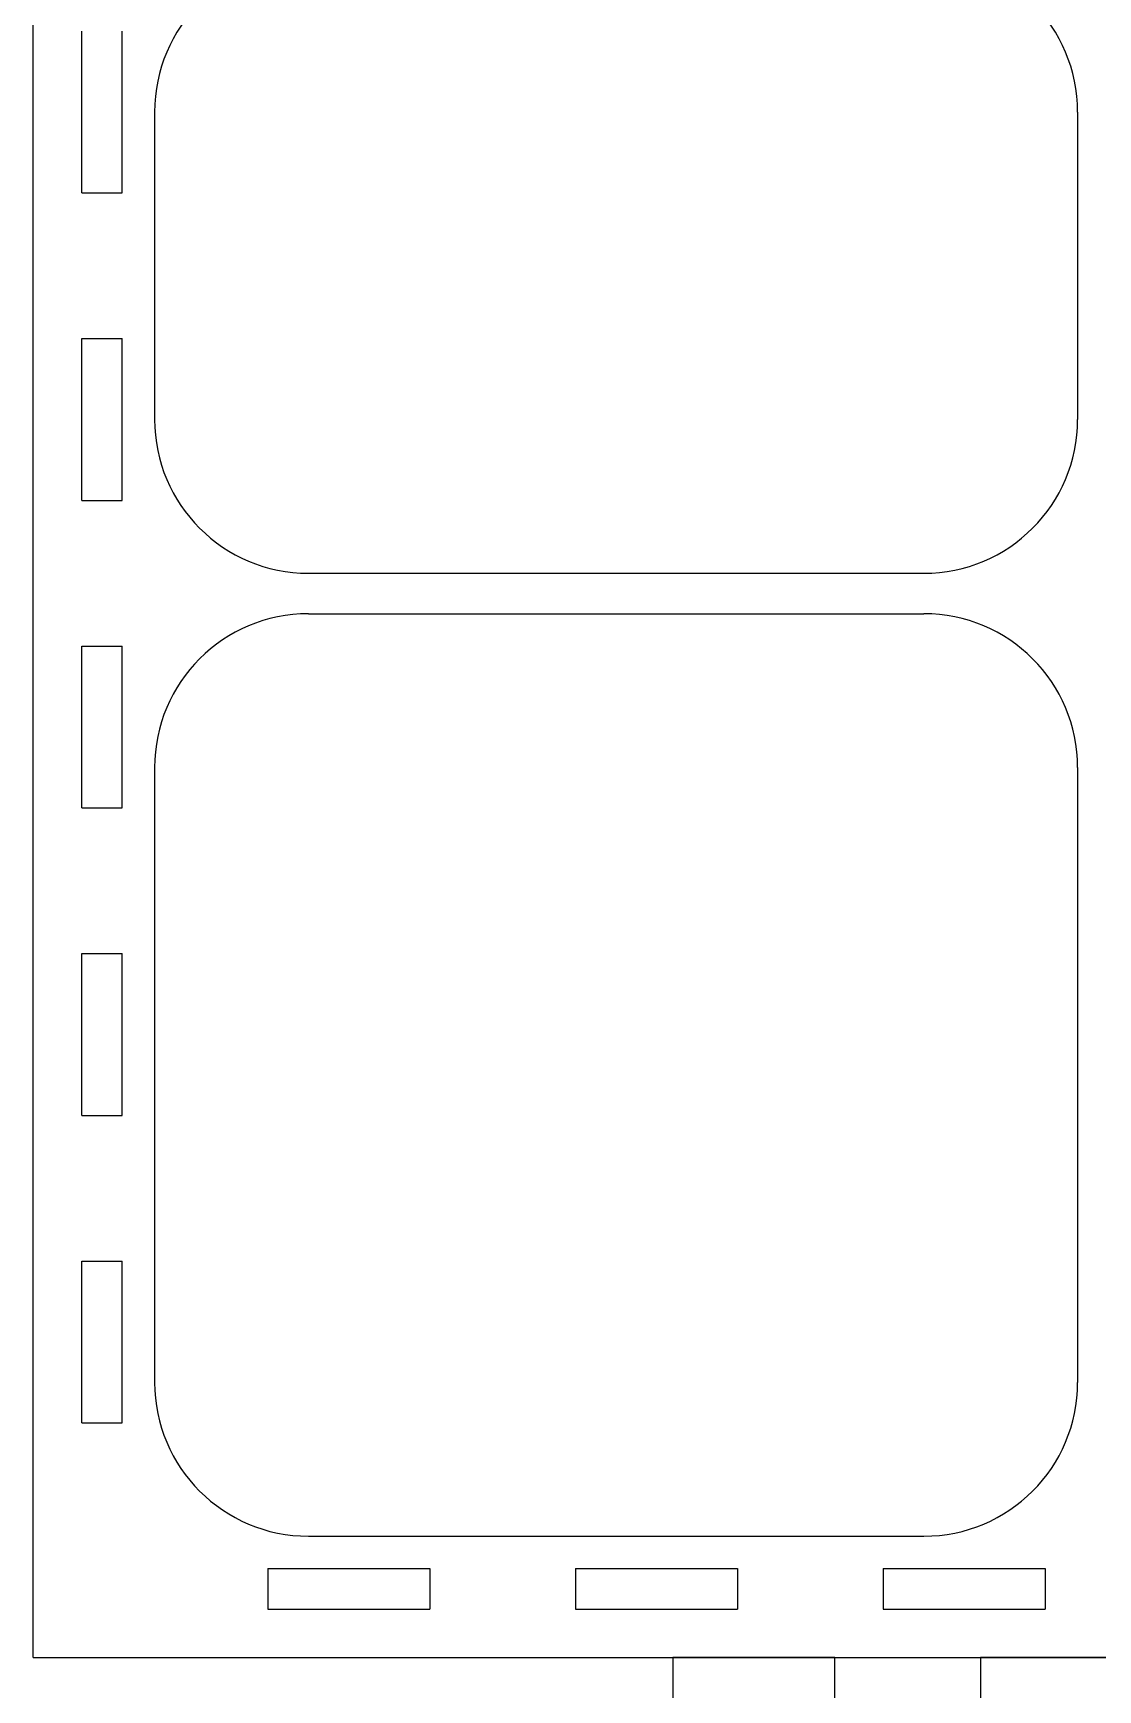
# Model space of a CAD drawing. Header units: millimetres. Extents: x 0 to 1198, y 2 to 800.
# Drawn here: x 0.4 to 66.1, y 498 to 600.4 of the extents above; entities that cross this region are included whole.
import ezdxf

# ---------------------------------------------------------------- set-up
doc = ezdxf.new("R2010")
doc.units = ezdxf.units.MM

# ---------------------------------------------------------------- blocks, each defined once
blk = doc.blocks.new('40- Side-53')
at = {"color": 179, "linetype": 'Continuous', "lineweight": 25}
for p, q in [((0, 0), (0, 153)), ((3, 90.5), (3, 100.5)), ((5.5, 90.5), (5.5, 100.5)), ((7.5, 95.5), (7.5, 76.5)), ((64.5, 95.5), (64.5, 76.5)), ((3, 90.5), (5.5, 90.5)), ((3, 81.5), (5.5, 81.5)), ((3, 71.5), (3, 81.5)), ((5.5, 71.5), (5.5, 81.5)), ((3, 71.5), (5.5, 71.5)), ((17, 67), (55, 67)), ((17, 64.5), (55, 64.5)), ((3, 62.5), (5.5, 62.5)), ((3, 52.5), (3, 62.5)), ((5.5, 52.5), (5.5, 62.5)), ((7.5, 55), (7.5, 17)), ((64.5, 55), (64.5, 17)), ((3, 52.5), (5.5, 52.5)), ((3, 43.5), (5.5, 43.5)), ((3, 33.5), (3, 43.5)), ((5.5, 33.5), (5.5, 43.5)), ((3, 33.5), (5.5, 33.5)), ((3, 24.5), (5.5, 24.5)), ((3, 14.5), (3, 24.5)), ((5.5, 14.5), (5.5, 24.5)), ((3, 14.5), (5.5, 14.5)), ((17, 7.5), (55, 7.5)), ((14.5, 5.5), (24.5, 5.5)), ((14.5, 5.5), (14.5, 3)), ((24.5, 5.5), (24.5, 3)), ((33.5, 5.5), (43.5, 5.5)), ((33.5, 5.5), (33.5, 3)), ((43.5, 5.5), (43.5, 3)), ((52.5, 5.5), (62.5, 5.5)), ((52.5, 5.5), (52.5, 3)), ((62.5, 5.5), (62.5, 3)), ((14.5, 3), (24.5, 3)), ((33.5, 3), (43.5, 3)), ((52.5, 3), (62.5, 3)), ((0, 0), (153, 0))]:
    blk.add_line(p, q, dxfattribs=at)
for centre, start, end in [((17, 95.5), 90, 180), ((55, 95.5), 0, 90), ((17, 76.5), 180, 270), ((55, 76.5), 270, 0), ((17, 55), 90, 180), ((55, 55), 0, 90), ((17, 17), 180, 270), ((55, 17), 270, 0)]:
    blk.add_arc(centre, 9.5, start, end, dxfattribs=at)
blk = doc.blocks.new('1- Side1 opposite')
at = {"color": 179, "linetype": 'Continuous', "lineweight": 25}
for p, q in [((14.5, 57.5), (14.5, 55)), ((24.5, 57.5), (14.5, 57.5)), ((24.5, 55), (24.5, 57.5)), ((33.5, 57.5), (33.5, 55)), ((43.5, 57.5), (33.5, 57.5))]:
    blk.add_line(p, q, dxfattribs=at)

msp = doc.modelspace()

# ---------------------------------------------------------------- block references
at = {"color": 7, "linetype": 'Continuous'}
for name, p in [('40- Side-53', (0.394, 500.001)), ('1- Side1 opposite', (25.394, 442.501))]:
    msp.add_blockref(name, p, dxfattribs=at)

doc.saveas('drawing.dxf')
